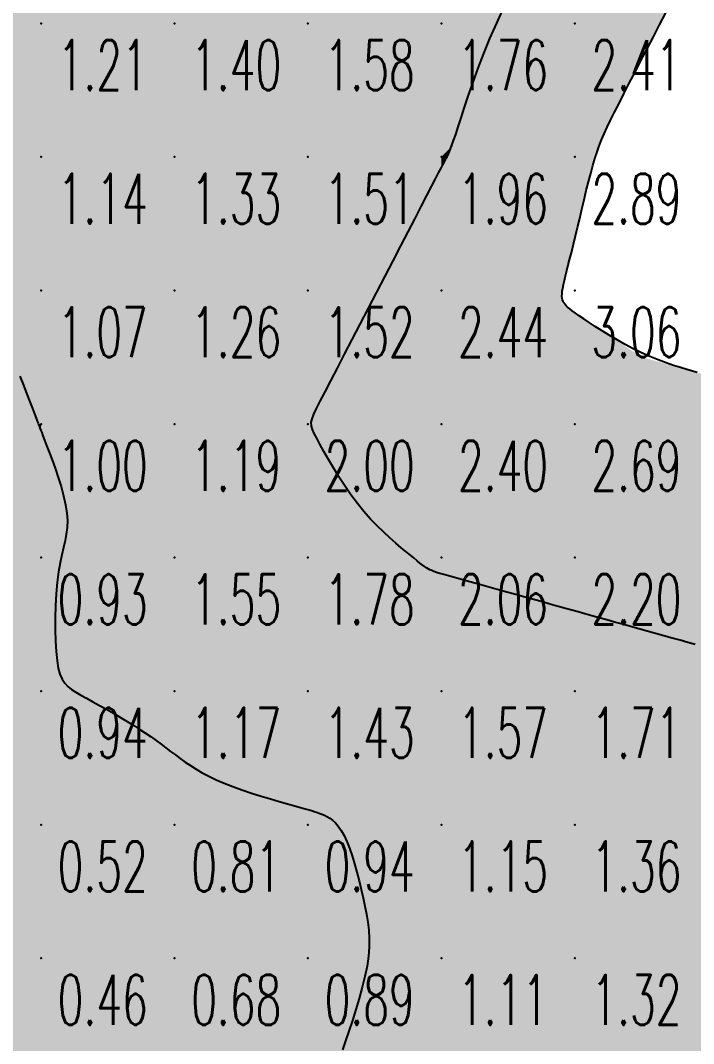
# Model space of a CAD drawing. Header units: millimetres. Extents: x 88261 to 90953, y 390274 to 392322.
# Drawn here: x 90418.7 to 90469.2, y 391450.8 to 391527.5 of the extents above; entities that cross this region are included whole.
import ezdxf
from ezdxf.enums import TextEntityAlignment as Align

# ---------------------------------------------------------------- set-up
doc = ezdxf.new("R2010")
doc.units = ezdxf.units.MM
doc.header["$LTSCALE"] = 25
for name, color, linetype in [('CN_03_00', 7, 'Continuous'), ('COTEAlt', 7, 'Continuous'), ('TN_COLORIAGE', 7, 'Continuous')]:
    doc.layers.add(name, color=color, linetype=linetype)
doc.styles.add('Simplex 1.0', font='Simplex.shx', dxfattribs={"width": 0.99, "height": 2.5})
doc.styles.get("Standard").update_dxf_attribs({"font": 'times.ttf'})

# ---------------------------------------------------------------- blocks, each defined once
blk = doc.blocks.new('COTE')
at = {"color": 0}
blk.add_point((0, 0), dxfattribs=at)
at = {"layer": 'COTEAlt'}
blk.add_attdef('ALT', text='', height=3.75, dxfattribs=at).set_placement((1.25, -1.25), align=Align.TOP_LEFT)

msp = doc.modelspace()

# ---------------------------------------------------------------- linework, layer by layer
at = {"layer": 'CN_03_00', "flags": 128}
for points, elevation in [([(90469.276, 391480.735), (90468.729, 391480.887), (90468.153, 391481.047), (90467.552, 391481.213), (90466.935, 391481.385), (90466.307, 391481.559), (90465.676, 391481.734), (90465.047, 391481.909), (90464.427, 391482.081), (90463.819, 391482.25), (90463.223, 391482.415), (90462.643, 391482.577), (90462.08, 391482.733), (90461.535, 391482.884), (90461.011, 391483.03), (90460.51, 391483.169), (90460.032, 391483.302), (90459.567, 391483.431), (90459.106, 391483.558), (90458.639, 391483.688), (90458.155, 391483.823), (90457.643, 391483.965), (90457.093, 391484.117), (90456.496, 391484.283), (90455.845, 391484.464), (90455.154, 391484.656), (90454.443, 391484.853), (90453.729, 391485.051), (90453.033, 391485.245), (90452.373, 391485.428), (90451.767, 391485.596), (90451.235, 391485.744), (90450.79, 391485.868), (90450.425, 391485.97), (90450.129, 391486.056), (90449.89, 391486.131), (90449.695, 391486.197), (90449.533, 391486.261), (90449.392, 391486.327), (90449.26, 391486.398), (90449.125, 391486.481), (90448.982, 391486.578), (90448.824, 391486.693), (90448.646, 391486.83), (90448.441, 391486.993), (90448.204, 391487.186), (90447.929, 391487.412), (90447.611, 391487.675), (90447.246, 391487.979), (90446.839, 391488.324), (90446.398, 391488.71), (90445.931, 391489.139), (90445.445, 391489.611), (90444.949, 391490.126), (90444.451, 391490.684), (90443.957, 391491.287), (90443.476, 391491.931), (90443.013, 391492.602), (90442.573, 391493.282), (90442.162, 391493.952), (90441.785, 391494.595), (90441.446, 391495.193), (90441.151, 391495.727), (90440.906, 391496.179), (90440.715, 391496.541), (90440.582, 391496.835), (90440.51, 391497.093), (90440.502, 391497.347), (90440.561, 391497.628), (90440.692, 391497.968), (90440.897, 391498.399), (90441.179, 391498.952), (90441.539, 391499.651), (90441.969, 391500.483), (90442.459, 391501.427), (90442.996, 391502.464), (90443.571, 391503.572), (90444.172, 391504.73), (90444.789, 391505.919), (90445.411, 391507.116), (90446.028, 391508.303), (90446.63, 391509.464), (90447.211, 391510.583), (90447.763, 391511.646), (90448.278, 391512.637), (90448.748, 391513.542), (90449.166, 391514.346), (90449.523, 391515.034), (90449.815, 391515.597), (90450.048, 391516.044), (90450.229, 391516.394), (90450.368, 391516.662), (90450.474, 391516.866), (90450.554, 391517.02), (90450.618, 391517.143), (90450.674, 391517.25), (90450.729, 391517.358), (90450.79, 391517.484), (90450.86, 391517.642), (90450.944, 391517.849), (90451.047, 391518.121), (90451.173, 391518.474), (90451.327, 391518.924), (90451.513, 391519.488), (90451.735, 391520.174), (90451.994, 391520.975), (90452.292, 391521.872), (90452.63, 391522.851), (90453.009, 391523.897), (90453.429, 391524.992), (90453.891, 391526.122), (90454.397, 391527.271), (90454.944, 391528.423)], 2), ([(90469.418, 391501.102), (90469.069, 391501.199), (90468.652, 391501.319), (90468.177, 391501.463), (90467.652, 391501.632), (90467.088, 391501.826), (90466.495, 391502.047), (90465.882, 391502.295), (90465.259, 391502.573), (90464.635, 391502.878), (90464.019, 391503.205), (90463.418, 391503.544), (90462.84, 391503.886), (90462.294, 391504.224), (90461.787, 391504.547), (90461.328, 391504.848), (90460.923, 391505.118), (90460.58, 391505.35), (90460.294, 391505.547), (90460.058, 391505.715), (90459.868, 391505.86), (90459.716, 391505.986), (90459.597, 391506.1), (90459.504, 391506.206), (90459.431, 391506.311), (90459.374, 391506.42), (90459.331, 391506.537), (90459.304, 391506.667), (90459.291, 391506.816), (90459.294, 391506.987), (90459.313, 391507.185), (90459.349, 391507.415), (90459.401, 391507.683), (90459.47, 391507.991), (90459.554, 391508.341), (90459.653, 391508.733), (90459.764, 391509.167), (90459.887, 391509.643), (90460.02, 391510.161), (90460.162, 391510.722), (90460.311, 391511.326), (90460.465, 391511.97), (90460.624, 391512.644), (90460.787, 391513.336), (90460.951, 391514.031), (90461.116, 391514.718), (90461.281, 391515.383), (90461.444, 391516.015), (90461.603, 391516.598), (90461.76, 391517.127), (90461.918, 391517.613), (90462.084, 391518.073), (90462.263, 391518.525), (90462.461, 391518.985), (90462.685, 391519.471), (90462.94, 391520), (90463.233, 391520.589), (90463.566, 391521.251), (90463.937, 391521.979), (90464.339, 391522.764), (90464.766, 391523.593), (90465.212, 391524.457), (90465.672, 391525.344), (90466.139, 391526.244), (90466.607, 391527.147), (90467.071, 391528.04)], 3), ([(90418.668, 391500.838), (90418.936, 391500.141), (90419.187, 391499.487), (90419.413, 391498.898), (90419.606, 391498.396), (90419.759, 391497.996), (90419.877, 391497.691), (90419.963, 391497.466), (90420.024, 391497.307), (90420.065, 391497.201), (90420.091, 391497.133), (90420.107, 391497.09), (90420.12, 391497.057), (90420.134, 391497.021), (90420.154, 391496.969), (90420.184, 391496.889), (90420.231, 391496.769), (90420.297, 391496.596), (90420.388, 391496.359), (90420.509, 391496.045), (90420.663, 391495.642), (90420.854, 391495.143), (90421.071, 391494.564), (90421.3, 391493.926), (90421.529, 391493.249), (90421.745, 391492.554), (90421.934, 391491.863), (90422.085, 391491.196), (90422.182, 391490.574), (90422.219, 391490.011), (90422.201, 391489.493), (90422.14, 391488.999), (90422.045, 391488.508), (90421.929, 391488.001), (90421.802, 391487.455), (90421.676, 391486.85), (90421.559, 391486.165), (90421.464, 391485.387), (90421.39, 391484.537), (90421.339, 391483.644), (90421.312, 391482.735), (90421.308, 391481.84), (90421.329, 391480.986), (90421.374, 391480.203), (90421.445, 391479.519), (90421.543, 391478.955), (90421.669, 391478.499), (90421.829, 391478.131), (90422.025, 391477.833), (90422.26, 391477.585), (90422.538, 391477.367), (90422.863, 391477.161), (90423.237, 391476.947), (90423.662, 391476.71), (90424.13, 391476.449), (90424.628, 391476.171), (90425.147, 391475.878), (90425.675, 391475.577), (90426.201, 391475.271), (90426.714, 391474.965), (90427.203, 391474.663), (90427.66, 391474.37), (90428.088, 391474.084), (90428.491, 391473.805), (90428.874, 391473.531), (90429.243, 391473.262), (90429.603, 391472.995), (90429.958, 391472.729), (90430.315, 391472.463), (90430.679, 391472.197), (90431.055, 391471.93), (90431.451, 391471.663), (90431.873, 391471.397), (90432.329, 391471.132), (90432.825, 391470.868), (90433.367, 391470.607), (90433.963, 391470.349), (90434.615, 391470.096), (90435.308, 391469.848), (90436.023, 391469.61), (90436.739, 391469.384), (90437.439, 391469.172), (90438.102, 391468.979), (90438.71, 391468.806), (90439.242, 391468.657), (90439.686, 391468.533), (90440.049, 391468.431), (90440.345, 391468.346), (90440.588, 391468.274), (90440.792, 391468.21), (90440.97, 391468.15), (90441.136, 391468.088), (90441.304, 391468.022), (90441.484, 391467.944), (90441.677, 391467.849), (90441.881, 391467.726), (90442.092, 391467.57), (90442.307, 391467.37), (90442.525, 391467.119), (90442.742, 391466.809), (90442.956, 391466.432), (90443.164, 391465.982), (90443.365, 391465.469), (90443.559, 391464.905), (90443.744, 391464.302), (90443.921, 391463.673), (90444.088, 391463.03), (90444.245, 391462.385), (90444.392, 391461.75), (90444.526, 391461.135), (90444.643, 391460.533), (90444.737, 391459.935), (90444.803, 391459.33), (90444.836, 391458.709), (90444.83, 391458.063), (90444.779, 391457.381), (90444.678, 391456.654), (90444.524, 391455.876), (90444.326, 391455.062), (90444.095, 391454.228), (90443.842, 391453.392), (90443.579, 391452.572), (90443.317, 391451.786), (90443.068, 391451.051), (90442.842, 391450.386)], 1)]:
    msp.add_lwpolyline(points, dxfattribs=dict(at, elevation=elevation))
at = {"layer": 'TN_COLORIAGE', "color": 71}
for points in [[(90410.249, 391537.239, 1.367), (90410.249, 391527.239, 1.367), (90420.249, 391537.239, 1.367)], [(90410.249, 391527.239, 1.367), (90420.249, 391527.239, 1.367), (90420.249, 391537.239, 1.367)], [(90420.249, 391537.239, 1.468), (90420.249, 391527.239, 1.468), (90430.249, 391537.239, 1.468)], [(90420.249, 391527.239, 1.468), (90430.249, 391527.239, 1.468), (90430.249, 391537.239, 1.468)], [(90430.249, 391537.239, 1.651), (90430.249, 391527.239, 1.651), (90440.249, 391537.239, 1.651)], [(90430.249, 391527.239, 1.651), (90440.249, 391527.239, 1.651), (90440.249, 391537.239, 1.651)], [(90440.249, 391537.239, 1.834), (90440.249, 391527.239, 1.834), (90450.249, 391537.239, 1.834)], [(90440.249, 391527.239, 1.834), (90450.249, 391527.239, 1.834), (90450.249, 391537.239, 1.834)], [(90450.249, 391527.239, 2), (90459.568, 391536.558, 2), (90450.249, 391537.239, 2), (90459.306, 391537.239, 2)], [(90453.923, 391527.239, 1.764), (90459.568, 391536.558, 1.764), (90450.249, 391527.239, 1.764)], [(90410.249, 391522.763, 1.215), (90411.781, 391518.772, 1.215), (90410.249, 391527.239, 1.215), (90420.249, 391527.239, 1.215)], [(90412.37, 391517.239, 1.215), (90411.781, 391518.772, 1.215), (90420.249, 391517.239, 1.215), (90420.249, 391527.239, 1.215)], [(90420.249, 391527.239, 1.398), (90420.249, 391517.239, 1.398), (90430.249, 391527.239, 1.398)], [(90420.249, 391517.239, 1.398), (90430.249, 391517.239, 1.398), (90430.249, 391527.239, 1.398)], [(90430.249, 391527.239, 1.581), (90430.249, 391517.239, 1.581), (90440.249, 391527.239, 1.581)], [(90430.249, 391517.239, 1.581), (90440.249, 391517.239, 1.581), (90440.249, 391527.239, 1.581)], [(90440.249, 391527.239, 1.764), (90440.249, 391517.239, 1.764), (90450.249, 391527.239, 1.764)], [(90440.249, 391517.239, 1.764), (90450.249, 391517.239, 1.764), (90450.249, 391527.239, 1.764)], [(90450.249, 391527.239, 2), (90453.923, 391527.239, 2), (90450.249, 391517.239, 2), (90451.121, 391518.112, 2)], [(90450.668, 391517.239, 1.961), (90451.121, 391518.112, 1.961), (90450.249, 391517.239, 1.961)], [(90412.37, 391517.239, 1.144), (90414.556, 391511.546, 1.144), (90420.249, 391517.239, 1.144)], [(90416.21, 391507.239, 1.144), (90414.556, 391511.546, 1.144), (90420.249, 391507.239, 1.144), (90420.249, 391517.239, 1.144)], [(90420.249, 391517.239, 1.327), (90420.249, 391507.239, 1.327), (90430.249, 391517.239, 1.327)], [(90420.249, 391507.239, 1.327), (90430.249, 391507.239, 1.327), (90430.249, 391517.239, 1.327)], [(90430.249, 391517.239, 1.51), (90430.249, 391507.239, 1.51), (90440.249, 391517.239, 1.51)], [(90430.249, 391507.239, 1.51), (90440.249, 391507.239, 1.51), (90440.249, 391517.239, 1.51)], [(90440.249, 391517.239, 1.961), (90440.249, 391507.239, 1.961), (90450.249, 391517.239, 1.961)], [(90440.249, 391507.239, 2), (90445.475, 391507.239, 2), (90450.249, 391517.239, 2), (90450.249, 391516.432, 2)], [(90450.668, 391517.239, 1.961), (90450.249, 391516.432, 1.961), (90450.249, 391517.239, 1.961)], [(90416.21, 391507.239, 1.074), (90417.33, 391504.321, 1.074), (90420.249, 391507.239, 1.074)], [(90420.05, 391497.239, 1.074), (90417.33, 391504.321, 1.074), (90420.249, 391497.239, 1.074), (90420.249, 391507.239, 1.074)], [(90420.249, 391507.239, 1.257), (90420.249, 391497.239, 1.257), (90430.249, 391507.239, 1.257)], [(90420.249, 391497.239, 1.257), (90430.249, 391497.239, 1.257), (90430.249, 391507.239, 1.257)], [(90430.249, 391507.239, 1.516), (90430.249, 391497.239, 1.516), (90440.249, 391507.239, 1.516)], [(90430.249, 391497.239, 1.516), (90440.249, 391497.239, 1.516), (90440.249, 391507.239, 1.516)], [(90440.249, 391507.239, 2), (90445.475, 391507.239, 2), (90440.249, 391497.239, 2), (90440.318, 391497.309, 2)], [(90420.05, 391497.239, 1.004), (90420.105, 391497.096, 1.004), (90420.249, 391497.239, 1.004)], [(90420.249, 391496.721, 1.004), (90420.105, 391497.096, 1.004), (90420.249, 391497.239, 1.004)], [(90420.249, 391496.721, 1.187), (90422.88, 391489.87, 1.187), (90420.249, 391497.239, 1.187), (90430.249, 391497.239, 1.187)], [(90422.88, 391489.87, 1.552), (90421.327, 391487.239, 1.552), (90430.249, 391497.239, 1.552), (90430.249, 391487.239, 1.552)], [(90430.249, 391497.239, 1.997), (90430.249, 391487.239, 1.997), (90440.249, 391497.239, 1.997)], [(90430.249, 391487.239, 1.997), (90440.249, 391487.239, 1.997), (90440.249, 391497.239, 1.997)], [(90440.318, 391497.309, 1.997), (90440.325, 391497.239, 1.997), (90440.249, 391497.239, 1.997)], [(90440.249, 391487.239, 2), (90443.82, 391490.811, 2), (90440.249, 391497.239, 2), (90440.325, 391497.239, 2)], [(90443.82, 391490.811, 1.776), (90448.139, 391487.239, 1.776), (90440.249, 391487.239, 1.776)], [(90421.169, 391478.159, 1.552), (90421.327, 391487.239, 1.552), (90430.249, 391487.239, 1.552)], [(90422.669, 391477.239, 1.552), (90421.169, 391478.159, 1.552), (90430.249, 391477.239, 1.552), (90430.249, 391487.239, 1.552)], [(90430.249, 391487.239, 1.776), (90430.249, 391477.239, 1.776), (90440.249, 391487.239, 1.776)], [(90430.249, 391477.239, 1.776), (90440.249, 391477.239, 1.776), (90440.249, 391487.239, 1.776)], [(90440.249, 391477.239, 2), (90449.293, 391486.283, 2), (90440.249, 391487.239, 2), (90448.139, 391487.239, 2)], [(90440.249, 391477.239, 2), (90449.293, 391486.283, 2), (90450.249, 391477.239, 2), (90450.249, 391486.018, 2)], [(90457.119, 391484.11, 1.57), (90450.249, 391486.018, 1.57), (90450.249, 391477.239, 1.57)], [(90450.249, 391477.239, 2), (90457.119, 391484.11, 2), (90460.249, 391477.239, 2), (90460.249, 391483.241, 2)], [(90464.946, 391481.937, 1.706), (90460.249, 391483.241, 1.706), (90460.249, 391477.239, 1.706)], [(90460.249, 391477.239, 2), (90464.946, 391481.937, 2), (90470.249, 391477.239, 2), (90470.249, 391480.465, 2)], [(90422.669, 391477.239, 1.175), (90427.575, 391474.566, 1.175), (90430.249, 391477.239, 1.175)], [(90430.249, 391472.476, 1.175), (90427.575, 391474.566, 1.175), (90430.249, 391477.239, 1.175)], [(90430.249, 391472.476, 1.434), (90433.321, 391470.311, 1.434), (90430.249, 391477.239, 1.434), (90440.249, 391477.239, 1.434)], [(90440.249, 391468.376, 1.434), (90433.321, 391470.311, 1.434), (90440.249, 391477.239, 1.434)], [(90440.249, 391468.376, 1.57), (90441.138, 391468.129, 1.57), (90440.249, 391477.239, 1.57), (90450.249, 391477.239, 1.57)], [(90443.02, 391467.239, 1.57), (90441.138, 391468.129, 1.57), (90450.249, 391467.239, 1.57), (90450.249, 391477.239, 1.57)], [(90450.249, 391477.239, 1.706), (90450.249, 391467.239, 1.706), (90460.249, 391477.239, 1.706)], [(90450.249, 391467.239, 1.706), (90460.249, 391467.239, 1.706), (90460.249, 391477.239, 1.706)], [(90460.249, 391467.239, 1.842), (90470.249, 391467.239, 1.842), (90470.249, 391477.239, 1.842)], [(90460.249, 391477.239, 1.842), (90460.249, 391467.239, 1.842), (90470.249, 391477.239, 1.842)], [(90443.02, 391467.239, 1.145), (90444.515, 391461.505, 1.145), (90450.249, 391467.239, 1.145)], [(90445.271, 391457.239, 1.145), (90444.515, 391461.505, 1.145), (90450.249, 391457.239, 1.145), (90450.249, 391467.239, 1.145)], [(90450.249, 391467.239, 1.362), (90450.249, 391457.239, 1.362), (90460.249, 391467.239, 1.362)], [(90450.249, 391457.239, 1.362), (90460.249, 391457.239, 1.362), (90460.249, 391467.239, 1.362)], [(90460.249, 391467.239, 1.577), (90460.249, 391457.239, 1.577), (90470.249, 391467.239, 1.577)], [(90460.249, 391457.239, 1.577), (90470.249, 391457.239, 1.577), (90470.249, 391467.239, 1.577)], [(90442.469, 391449.459, 1.153), (90441.908, 391447.239, 1.153), (90450.249, 391457.239, 1.153), (90450.249, 391447.239, 1.153)], [(90442.469, 391449.459, 1.107), (90445.271, 391457.239, 1.107), (90450.249, 391457.239, 1.107)], [(90450.249, 391447.239, 1.322), (90460.249, 391447.239, 1.322), (90460.249, 391457.239, 1.322)], [(90450.249, 391457.239, 1.322), (90450.249, 391447.239, 1.322), (90460.249, 391457.239, 1.322)], [(90460.249, 391447.239, 1.537), (90470.249, 391447.239, 1.537), (90470.249, 391457.239, 1.537)], [(90460.249, 391457.239, 1.537), (90460.249, 391447.239, 1.537), (90470.249, 391457.239, 1.537)]]:
    msp.add_solid(points, dxfattribs=at)
at = {"layer": 'TN_COLORIAGE', "color": 61}
for points in [[(90459.568, 391536.558, 2.406), (90453.923, 391527.239, 2.406), (90460.249, 391537.239, 2.406), (90460.249, 391527.239, 2.406)], [(90460.249, 391527.239, 3), (90466.655, 391527.239, 3), (90470.249, 391537.239, 3), (90470.249, 391534.16, 3)], [(90460.249, 391537.239, 2.852), (90460.249, 391527.239, 2.852), (90470.249, 391537.239, 2.852)], [(90451.121, 391518.112, 2.888), (90450.668, 391517.239, 2.888), (90460.249, 391527.239, 2.888), (90460.249, 391517.239, 2.888)], [(90451.121, 391518.112, 2.406), (90453.923, 391527.239, 2.406), (90460.249, 391527.239, 2.406)], [(90460.249, 391527.239, 3), (90466.655, 391527.239, 3), (90460.249, 391517.239, 3), (90462.773, 391519.764, 3)], [(90461.649, 391517.239, 2.888), (90462.773, 391519.764, 2.888), (90460.249, 391517.239, 2.888)], [(90450.249, 391507.239, 3), (90459.219, 391507.239, 3), (90460.249, 391517.239, 3), (90460.249, 391510.869, 3)], [(90450.249, 391516.432, 2.888), (90450.668, 391517.239, 2.888), (90450.249, 391507.239, 2.888), (90460.249, 391517.239, 2.888)], [(90461.649, 391517.239, 2.888), (90460.249, 391510.869, 2.888), (90460.249, 391517.239, 2.888)], [(90450.249, 391516.432, 2.442), (90445.475, 391507.239, 2.442), (90450.249, 391507.239, 2.442)], [(90440.318, 391497.309, 2.442), (90445.475, 391507.239, 2.442), (90450.249, 391507.239, 2.442)], [(90440.325, 391497.239, 2.442), (90440.318, 391497.309, 2.442), (90450.249, 391497.239, 2.442), (90450.249, 391507.239, 2.442)], [(90450.249, 391497.239, 3), (90459.28, 391506.271, 3), (90450.249, 391507.239, 3), (90459.219, 391507.239, 3)], [(90450.249, 391497.239, 3), (90459.28, 391506.271, 3), (90460.249, 391497.239, 3), (90460.249, 391505.545, 3)], [(90465.264, 391502.255, 2.686), (90460.249, 391505.545, 2.686), (90460.249, 391497.239, 2.686)], [(90460.249, 391497.239, 3), (90465.264, 391502.255, 3), (90470.249, 391497.239, 3), (90470.249, 391500.871, 3)], [(90440.325, 391497.239, 2.403), (90443.82, 391490.811, 2.403), (90450.249, 391497.239, 2.403)], [(90448.139, 391487.239, 2.403), (90443.82, 391490.811, 2.403), (90450.249, 391487.239, 2.403), (90450.249, 391497.239, 2.403)], [(90450.249, 391497.239, 2.686), (90450.249, 391487.239, 2.686), (90460.249, 391497.239, 2.686)], [(90450.249, 391487.239, 2.686), (90460.249, 391487.239, 2.686), (90460.249, 391497.239, 2.686)], [(90460.249, 391497.239, 2.822), (90460.249, 391487.239, 2.822), (90470.249, 391497.239, 2.822)], [(90470.249, 391487.239, 2.196), (90470.249, 391497.239, 2.196), (90460.249, 391487.239, 2.196)], [(90448.139, 391487.239, 2.06), (90449.293, 391486.283, 2.06), (90450.249, 391487.239, 2.06)], [(90450.249, 391486.018, 2.06), (90449.293, 391486.283, 2.06), (90450.249, 391487.239, 2.06)], [(90450.249, 391486.018, 2.196), (90457.119, 391484.11, 2.196), (90450.249, 391487.239, 2.196), (90460.249, 391487.239, 2.196)], [(90460.249, 391483.241, 2.196), (90457.119, 391484.11, 2.196), (90460.249, 391487.239, 2.196)], [(90460.249, 391483.241, 2.332), (90464.946, 391481.937, 2.332), (90460.249, 391487.239, 2.332), (90470.249, 391487.239, 2.332)], [(90470.249, 391480.465, 2.332), (90464.946, 391481.937, 2.332), (90470.249, 391487.239, 2.332)]]:
    msp.add_solid(points, dxfattribs=at)
at = {"layer": 'TN_COLORIAGE', "color": 81}
for points in [[(90417.33, 391504.321, 0.821), (90420.05, 391497.239, 0.821), (90410.249, 391497.239, 0.821)], [(90410.249, 391487.239, 1), (90420.105, 391497.096, 1), (90410.249, 391497.239, 1), (90420.05, 391497.239, 1)], [(90410.249, 391487.239, 1), (90420.105, 391497.096, 1), (90420.249, 391487.239, 1), (90420.249, 391496.721, 1)], [(90422.88, 391489.87, 0.933), (90420.249, 391496.721, 0.933), (90420.249, 391487.239, 0.933)], [(90421.327, 391487.239, 0.933), (90422.88, 391489.87, 0.933), (90420.249, 391487.239, 0.933)], [(90410.249, 391487.239, 0.933), (90410.249, 391477.239, 0.933), (90420.249, 391487.239, 0.933)], [(90410.249, 391477.239, 0.933), (90420.249, 391477.239, 0.933), (90420.249, 391487.239, 0.933)], [(90420.249, 391487.239, 1), (90421.327, 391487.239, 1), (90420.249, 391477.239, 1), (90421.169, 391478.159, 1)], [(90421.169, 391478.159, 0.944), (90422.669, 391477.239, 0.944), (90420.249, 391477.239, 0.944)], [(90410.249, 391477.239, 0.944), (90410.249, 391467.239, 0.944), (90420.249, 391477.239, 0.944)], [(90410.249, 391467.239, 0.944), (90420.249, 391467.239, 0.944), (90420.249, 391477.239, 0.944)], [(90420.249, 391467.239, 1), (90427.575, 391474.566, 1), (90420.249, 391477.239, 1), (90422.669, 391477.239, 1)], [(90420.249, 391467.239, 1), (90427.575, 391474.566, 1), (90430.249, 391467.239, 1), (90430.249, 391472.476, 1)], [(90433.321, 391470.311, 0.808), (90430.249, 391472.476, 0.808), (90430.249, 391467.239, 0.808)], [(90430.249, 391467.239, 1), (90433.321, 391470.311, 1), (90440.249, 391467.239, 1), (90440.249, 391468.376, 1)], [(90441.138, 391468.129, 0.944), (90440.249, 391468.376, 0.944), (90440.249, 391467.239, 0.944)], [(90441.138, 391468.129, 0.944), (90443.02, 391467.239, 0.944), (90440.249, 391467.239, 0.944)], [(90410.249, 391467.239, 0.52), (90410.249, 391457.239, 0.52), (90420.249, 391467.239, 0.52)], [(90410.249, 391457.239, 0.52), (90420.249, 391457.239, 0.52), (90420.249, 391467.239, 0.52)], [(90420.249, 391467.239, 0.808), (90420.249, 391457.239, 0.808), (90430.249, 391467.239, 0.808)], [(90420.249, 391457.239, 0.808), (90430.249, 391457.239, 0.808), (90430.249, 391467.239, 0.808)], [(90430.249, 391467.239, 0.944), (90430.249, 391457.239, 0.944), (90440.249, 391467.239, 0.944)], [(90430.249, 391457.239, 0.944), (90440.249, 391457.239, 0.944), (90440.249, 391467.239, 0.944)], [(90440.249, 391457.239, 1), (90444.515, 391461.505, 1), (90440.249, 391467.239, 1), (90443.02, 391467.239, 1)], [(90444.515, 391461.505, 0.892), (90445.271, 391457.239, 0.892), (90440.249, 391457.239, 0.892)], [(90410.249, 391447.239, 0.465), (90420.249, 391447.239, 0.465), (90420.249, 391457.239, 0.465)], [(90410.249, 391457.239, 0.465), (90410.249, 391447.239, 0.465), (90420.249, 391457.239, 0.465)], [(90420.249, 391457.239, 0.681), (90420.249, 391447.239, 0.681), (90430.249, 391457.239, 0.681)], [(90420.249, 391447.239, 0.681), (90430.249, 391447.239, 0.681), (90430.249, 391457.239, 0.681)], [(90430.249, 391457.239, 0.892), (90430.249, 391447.239, 0.892), (90440.249, 391457.239, 0.892)], [(90430.249, 391447.239, 0.892), (90440.249, 391447.239, 0.892), (90440.249, 391457.239, 0.892)], [(90440.249, 391457.239, 1), (90445.271, 391457.239, 1), (90440.249, 391447.239, 1), (90442.469, 391449.459, 1)]]:
    msp.add_solid(points, dxfattribs=at)

# ---------------------------------------------------------------- block references
at = {"layer": 'COTEAlt'}
ref = msp.add_blockref('COTE', (90420.249, 391527.239), dxfattribs=at)
ref.add_attrib('ALT', '1.21', dxfattribs={"height": 3.75, "style": 'Simplex 1.0', "width": 0.6}).set_placement((90421.499, 391525.989), align=Align.TOP_LEFT)
ref = msp.add_blockref('COTE', (90430.249, 391527.239), dxfattribs=at)
ref.add_attrib('ALT', '1.40', dxfattribs={"height": 3.75, "style": 'Simplex 1.0', "width": 0.6}).set_placement((90431.499, 391525.989), align=Align.TOP_LEFT)
ref = msp.add_blockref('COTE', (90440.249, 391527.239), dxfattribs=at)
ref.add_attrib('ALT', '1.58', dxfattribs={"height": 3.75, "style": 'Simplex 1.0', "width": 0.6}).set_placement((90441.499, 391525.989), align=Align.TOP_LEFT)
ref = msp.add_blockref('COTE', (90450.249, 391527.239), dxfattribs=at)
ref.add_attrib('ALT', '1.76', dxfattribs={"height": 3.75, "style": 'Simplex 1.0', "width": 0.6}).set_placement((90451.499, 391525.989), align=Align.TOP_LEFT)
ref = msp.add_blockref('COTE', (90460.249, 391527.239), dxfattribs=at)
ref.add_attrib('ALT', '2.41', dxfattribs={"height": 3.75, "style": 'Simplex 1.0', "width": 0.6}).set_placement((90461.499, 391525.989), align=Align.TOP_LEFT)
ref = msp.add_blockref('COTE', (90420.249, 391517.239), dxfattribs=at)
ref.add_attrib('ALT', '1.14', dxfattribs={"height": 3.75, "style": 'Simplex 1.0', "width": 0.6}).set_placement((90421.499, 391515.989), align=Align.TOP_LEFT)
ref = msp.add_blockref('COTE', (90430.249, 391517.239), dxfattribs=at)
ref.add_attrib('ALT', '1.33', dxfattribs={"height": 3.75, "style": 'Simplex 1.0', "width": 0.6}).set_placement((90431.499, 391515.989), align=Align.TOP_LEFT)
ref = msp.add_blockref('COTE', (90440.249, 391517.239), dxfattribs=at)
ref.add_attrib('ALT', '1.51', dxfattribs={"height": 3.75, "style": 'Simplex 1.0', "width": 0.6}).set_placement((90441.499, 391515.989), align=Align.TOP_LEFT)
ref = msp.add_blockref('COTE', (90450.249, 391517.239), dxfattribs=at)
ref.add_attrib('ALT', '1.96', dxfattribs={"height": 3.75, "style": 'Simplex 1.0', "width": 0.6}).set_placement((90451.499, 391515.989), align=Align.TOP_LEFT)
ref = msp.add_blockref('COTE', (90460.249, 391517.239), dxfattribs=at)
ref.add_attrib('ALT', '2.89', dxfattribs={"height": 3.75, "style": 'Simplex 1.0', "width": 0.6}).set_placement((90461.499, 391515.989), align=Align.TOP_LEFT)
ref = msp.add_blockref('COTE', (90420.249, 391507.239), dxfattribs=at)
ref.add_attrib('ALT', '1.07', dxfattribs={"height": 3.75, "style": 'Simplex 1.0', "width": 0.6}).set_placement((90421.499, 391505.989), align=Align.TOP_LEFT)
ref = msp.add_blockref('COTE', (90430.249, 391507.239), dxfattribs=at)
ref.add_attrib('ALT', '1.26', dxfattribs={"height": 3.75, "style": 'Simplex 1.0', "width": 0.6}).set_placement((90431.499, 391505.989), align=Align.TOP_LEFT)
ref = msp.add_blockref('COTE', (90440.249, 391507.239), dxfattribs=at)
ref.add_attrib('ALT', '1.52', dxfattribs={"height": 3.75, "style": 'Simplex 1.0', "width": 0.6}).set_placement((90441.499, 391505.989), align=Align.TOP_LEFT)
ref = msp.add_blockref('COTE', (90450.249, 391507.239), dxfattribs=at)
ref.add_attrib('ALT', '2.44', dxfattribs={"height": 3.75, "style": 'Simplex 1.0', "width": 0.6}).set_placement((90451.499, 391505.989), align=Align.TOP_LEFT)
ref = msp.add_blockref('COTE', (90460.249, 391507.239), dxfattribs=at)
ref.add_attrib('ALT', '3.06', dxfattribs={"height": 3.75, "style": 'Simplex 1.0', "width": 0.6}).set_placement((90461.499, 391505.989), align=Align.TOP_LEFT)
ref = msp.add_blockref('COTE', (90420.249, 391497.239), dxfattribs=at)
ref.add_attrib('ALT', '1.00', dxfattribs={"height": 3.75, "style": 'Simplex 1.0', "width": 0.6}).set_placement((90421.499, 391495.989), align=Align.TOP_LEFT)
ref = msp.add_blockref('COTE', (90430.249, 391497.239), dxfattribs=at)
ref.add_attrib('ALT', '1.19', dxfattribs={"height": 3.75, "style": 'Simplex 1.0', "width": 0.6}).set_placement((90431.499, 391495.989), align=Align.TOP_LEFT)
ref = msp.add_blockref('COTE', (90440.249, 391497.239), dxfattribs=at)
ref.add_attrib('ALT', '2.00', dxfattribs={"height": 3.75, "style": 'Simplex 1.0', "width": 0.6}).set_placement((90441.499, 391495.989), align=Align.TOP_LEFT)
ref = msp.add_blockref('COTE', (90450.249, 391497.239), dxfattribs=at)
ref.add_attrib('ALT', '2.40', dxfattribs={"height": 3.75, "style": 'Simplex 1.0', "width": 0.6}).set_placement((90451.499, 391495.989), align=Align.TOP_LEFT)
ref = msp.add_blockref('COTE', (90460.249, 391497.239), dxfattribs=at)
ref.add_attrib('ALT', '2.69', dxfattribs={"height": 3.75, "style": 'Simplex 1.0', "width": 0.6}).set_placement((90461.499, 391495.989), align=Align.TOP_LEFT)
ref = msp.add_blockref('COTE', (90420.249, 391487.239), dxfattribs=at)
ref.add_attrib('ALT', '0.93', dxfattribs={"height": 3.75, "style": 'Simplex 1.0', "width": 0.6}).set_placement((90421.499, 391485.989), align=Align.TOP_LEFT)
ref = msp.add_blockref('COTE', (90430.249, 391487.239), dxfattribs=at)
ref.add_attrib('ALT', '1.55', dxfattribs={"height": 3.75, "style": 'Simplex 1.0', "width": 0.6}).set_placement((90431.499, 391485.989), align=Align.TOP_LEFT)
ref = msp.add_blockref('COTE', (90440.249, 391487.239), dxfattribs=at)
ref.add_attrib('ALT', '1.78', dxfattribs={"height": 3.75, "style": 'Simplex 1.0', "width": 0.6}).set_placement((90441.499, 391485.989), align=Align.TOP_LEFT)
ref = msp.add_blockref('COTE', (90450.249, 391487.239), dxfattribs=at)
ref.add_attrib('ALT', '2.06', dxfattribs={"height": 3.75, "style": 'Simplex 1.0', "width": 0.6}).set_placement((90451.499, 391485.989), align=Align.TOP_LEFT)
ref = msp.add_blockref('COTE', (90460.249, 391487.239), dxfattribs=at)
ref.add_attrib('ALT', '2.20', dxfattribs={"height": 3.75, "style": 'Simplex 1.0', "width": 0.6}).set_placement((90461.499, 391485.989), align=Align.TOP_LEFT)
ref = msp.add_blockref('COTE', (90420.249, 391477.239), dxfattribs=at)
ref.add_attrib('ALT', '0.94', dxfattribs={"height": 3.75, "style": 'Simplex 1.0', "width": 0.6}).set_placement((90421.499, 391475.989), align=Align.TOP_LEFT)
ref = msp.add_blockref('COTE', (90430.249, 391477.239), dxfattribs=at)
ref.add_attrib('ALT', '1.17', dxfattribs={"height": 3.75, "style": 'Simplex 1.0', "width": 0.6}).set_placement((90431.499, 391475.989), align=Align.TOP_LEFT)
ref = msp.add_blockref('COTE', (90440.249, 391477.239), dxfattribs=at)
ref.add_attrib('ALT', '1.43', dxfattribs={"height": 3.75, "style": 'Simplex 1.0', "width": 0.6}).set_placement((90441.499, 391475.989), align=Align.TOP_LEFT)
ref = msp.add_blockref('COTE', (90450.249, 391477.239), dxfattribs=at)
ref.add_attrib('ALT', '1.57', dxfattribs={"height": 3.75, "style": 'Simplex 1.0', "width": 0.6}).set_placement((90451.499, 391475.989), align=Align.TOP_LEFT)
ref = msp.add_blockref('COTE', (90460.249, 391477.239), dxfattribs=at)
ref.add_attrib('ALT', '1.71', dxfattribs={"height": 3.75, "style": 'Simplex 1.0', "width": 0.6}).set_placement((90461.499, 391475.989), align=Align.TOP_LEFT)
ref = msp.add_blockref('COTE', (90420.249, 391467.239), dxfattribs=at)
ref.add_attrib('ALT', '0.52', dxfattribs={"height": 3.75, "style": 'Simplex 1.0', "width": 0.6}).set_placement((90421.499, 391465.989), align=Align.TOP_LEFT)
ref = msp.add_blockref('COTE', (90430.249, 391467.239), dxfattribs=at)
ref.add_attrib('ALT', '0.81', dxfattribs={"height": 3.75, "style": 'Simplex 1.0', "width": 0.6}).set_placement((90431.499, 391465.989), align=Align.TOP_LEFT)
ref = msp.add_blockref('COTE', (90440.249, 391467.239), dxfattribs=at)
ref.add_attrib('ALT', '0.94', dxfattribs={"height": 3.75, "style": 'Simplex 1.0', "width": 0.6}).set_placement((90441.499, 391465.989), align=Align.TOP_LEFT)
ref = msp.add_blockref('COTE', (90450.249, 391467.239), dxfattribs=at)
ref.add_attrib('ALT', '1.15', dxfattribs={"height": 3.75, "style": 'Simplex 1.0', "width": 0.6}).set_placement((90451.499, 391465.989), align=Align.TOP_LEFT)
ref = msp.add_blockref('COTE', (90460.249, 391467.239), dxfattribs=at)
ref.add_attrib('ALT', '1.36', dxfattribs={"height": 3.75, "style": 'Simplex 1.0', "width": 0.6}).set_placement((90461.499, 391465.989), align=Align.TOP_LEFT)
ref = msp.add_blockref('COTE', (90420.249, 391457.239), dxfattribs=at)
ref.add_attrib('ALT', '0.46', dxfattribs={"height": 3.75, "style": 'Simplex 1.0', "width": 0.6}).set_placement((90421.499, 391455.989), align=Align.TOP_LEFT)
ref = msp.add_blockref('COTE', (90430.249, 391457.239), dxfattribs=at)
ref.add_attrib('ALT', '0.68', dxfattribs={"height": 3.75, "style": 'Simplex 1.0', "width": 0.6}).set_placement((90431.499, 391455.989), align=Align.TOP_LEFT)
ref = msp.add_blockref('COTE', (90440.249, 391457.239), dxfattribs=at)
ref.add_attrib('ALT', '0.89', dxfattribs={"height": 3.75, "style": 'Simplex 1.0', "width": 0.6}).set_placement((90441.499, 391455.989), align=Align.TOP_LEFT)
ref = msp.add_blockref('COTE', (90450.249, 391457.239), dxfattribs=at)
ref.add_attrib('ALT', '1.11', dxfattribs={"height": 3.75, "style": 'Simplex 1.0', "width": 0.6}).set_placement((90451.499, 391455.989), align=Align.TOP_LEFT)
ref = msp.add_blockref('COTE', (90460.249, 391457.239), dxfattribs=at)
ref.add_attrib('ALT', '1.32', dxfattribs={"height": 3.75, "style": 'Simplex 1.0', "width": 0.6}).set_placement((90461.499, 391455.989), align=Align.TOP_LEFT)

doc.saveas('drawing.dxf')
